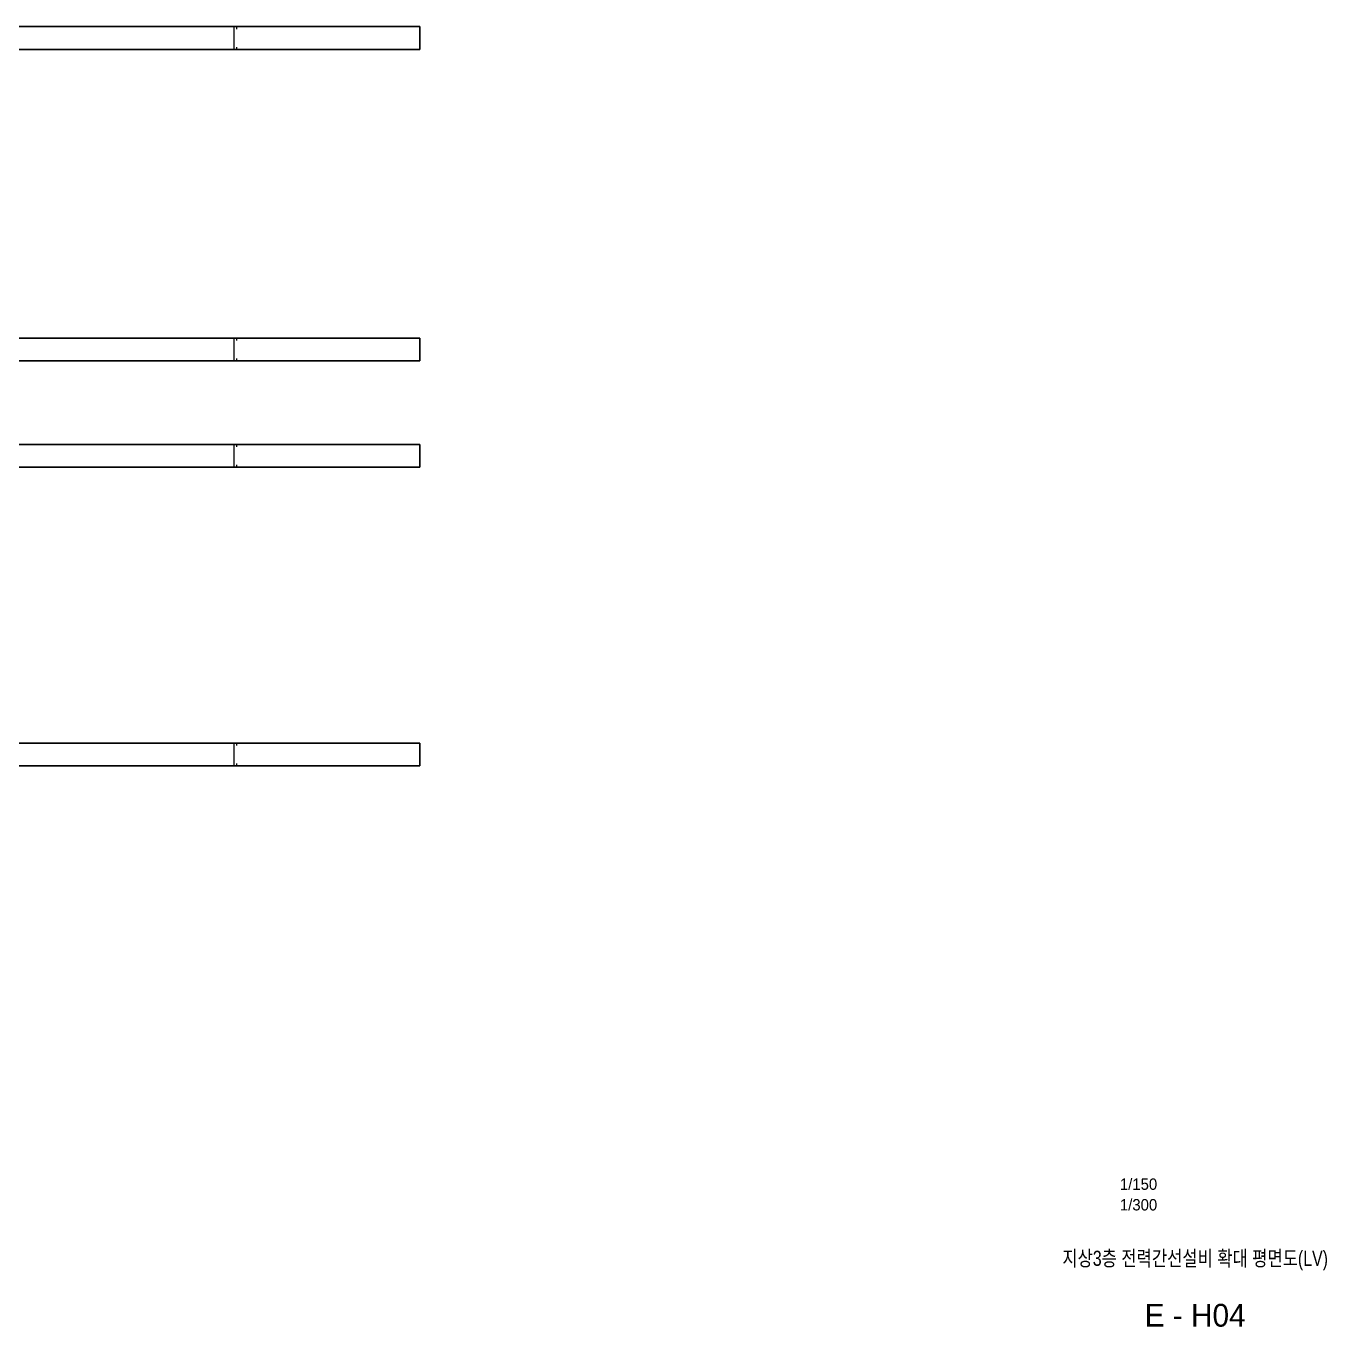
# Model space of a CAD drawing. Header units: millimetres. Extents: x -19577 to 374132, y 182625 to 847314.
# Drawn here: x 322751 to 374132, y 195082 to 246475 of the extents above; entities that cross this region are included whole.
import ezdxf
from ezdxf.enums import TextEntityAlignment as Align

# ---------------------------------------------------------------- set-up
doc = ezdxf.new("R2010")
doc.units = ezdxf.units.MM
doc.header["$LTSCALE"] = 150
for name, color, linetype in [('-----26 Electrical Cable Tray_LV_STSPDU_A', 181, 'Continuous'), ('-----26 Electrical Cable Tray_LV_STSPDU_B', 41, 'Continuous'), ('-----41 Drawing Title', 2, 'Continuous'), ('-----42 Drawing Number', 2, 'Continuous'), ('-----43 Drawing Scale', 3, 'Continuous')]:
    doc.layers.add(name, color=color, linetype=linetype)
doc.styles.add('ELEC', font='Dotum.ttf')

msp = doc.modelspace()

# ---------------------------------------------------------------- linework, layer by layer
at = {"layer": '-----26 Electrical Cable Tray_LV_STSPDU_A', "elevation": 0}
for points in [[(338300, 234150), (338300, 233250), (276247, 233250), (276247, 234150)], [(338300, 229950), (338300, 229050), (276247, 229050), (276247, 229950)]]:
    msp.add_lwpolyline(points, close=True, dxfattribs=at)
at = {"layer": '-----26 Electrical Cable Tray_LV_STSPDU_A', "ltscale": 7.5, "const_width": 50, "elevation": 0}
for points in [[(331070, 234050), (331070, 234150), (330970, 234150), (330970, 233250), (331070, 233250), (331070, 233350)], [(331070, 229850), (331070, 229950), (330970, 229950), (330970, 229050), (331070, 229050), (331070, 229150)]]:
    msp.add_lwpolyline(points, dxfattribs=at)
at = {"layer": '-----26 Electrical Cable Tray_LV_STSPDU_B', "elevation": 0}
for points in [[(338300, 246450), (338300, 245550), (276247, 245550), (276247, 246450)], [(338300, 218150), (338300, 217250), (275147, 217250), (275147, 218150)]]:
    msp.add_lwpolyline(points, close=True, dxfattribs=at)
at = {"layer": '-----26 Electrical Cable Tray_LV_STSPDU_B', "ltscale": 7.5, "const_width": 50, "elevation": 0}
for points in [[(331070, 246350), (331070, 246450), (330970, 246450), (330970, 245550), (331070, 245550), (331070, 245650)], [(331070, 218050), (331070, 218150), (330970, 218150), (330970, 217250), (331070, 217250), (331070, 217350)]]:
    msp.add_lwpolyline(points, dxfattribs=at)

# ---------------------------------------------------------------- texts
at = {"layer": '-----41 Drawing Title', "style": 'ELEC', "width": 0.8}
msp.add_text('지상3층 전력간선설비 확대 평면도(LV)', height=600, dxfattribs=at).set_placement((368925, 197795), align=Align.MIDDLE_CENTER)
at = {"layer": '-----42 Drawing Number', "style": 'ELEC'}
msp.add_text('E - H04', height=900, dxfattribs=at).set_placement((368925, 195545), align=Align.MIDDLE_CENTER)
at = {"layer": '-----43 Drawing Scale', "style": 'ELEC'}
for s, p in [('1/150', (366690, 200725)), ('1/300', (366690, 199910))]:
    msp.add_text(s, height=450, dxfattribs=at).set_placement(p, align=Align.MIDDLE_CENTER)

doc.saveas('drawing.dxf')
